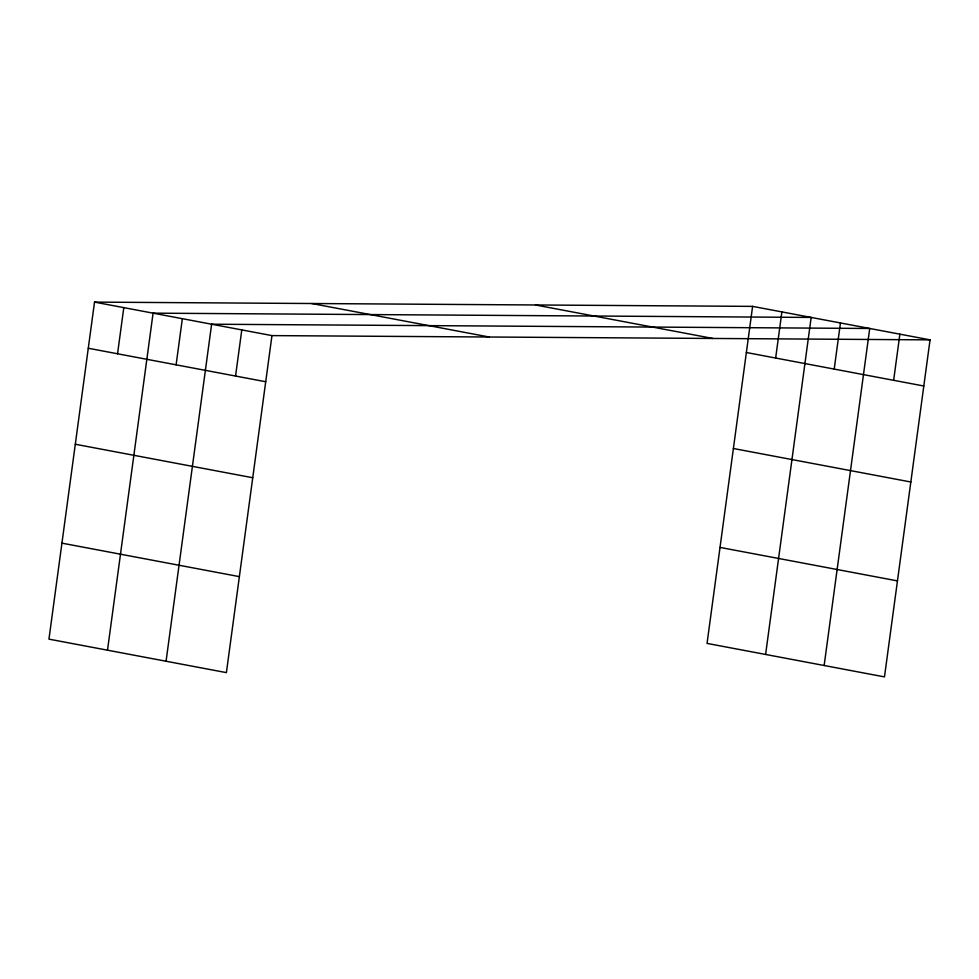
<?xml version="1.0" encoding="UTF-8"?>
<svg xmlns="http://www.w3.org/2000/svg" width="979" height="979" viewBox="0 0 979 979"><rect width="100%" height="100%" fill="white"/><g stroke="black" fill="none" stroke-linecap="round" stroke-linejoin="round"><path stroke-width="1.47" d="M752.606 306.378L94.522 302.107L48.95 639.14L226.394 672.622L271.954 335.601L930.05 339.86L884.478 676.893L707.046 643.399L752.606 306.378L930.05 339.86M117.553 353.774L123.795 307.639M107.506 650.191L153.079 313.158L811.163 317.429L765.602 654.449M176.11 364.824L182.351 318.689M166.063 661.241L211.623 324.22L869.719 328.479L824.147 665.5M235.56 376.046L241.789 329.911M775.649 358.045L781.891 311.897M834.206 369.095L840.447 322.948M893.643 380.305L899.885 334.169M535.44 304.971L712.883 338.453M746.365 352.513L923.809 386.007M311.689 303.514L489.133 337.009M94.522 302.107L271.954 335.601M733.393 448.504L910.837 481.998M88.281 348.255L265.725 381.737M720.018 547.408L897.462 580.902M75.297 444.246L252.741 477.74M61.934 543.149L239.365 576.631"/></g></svg>
